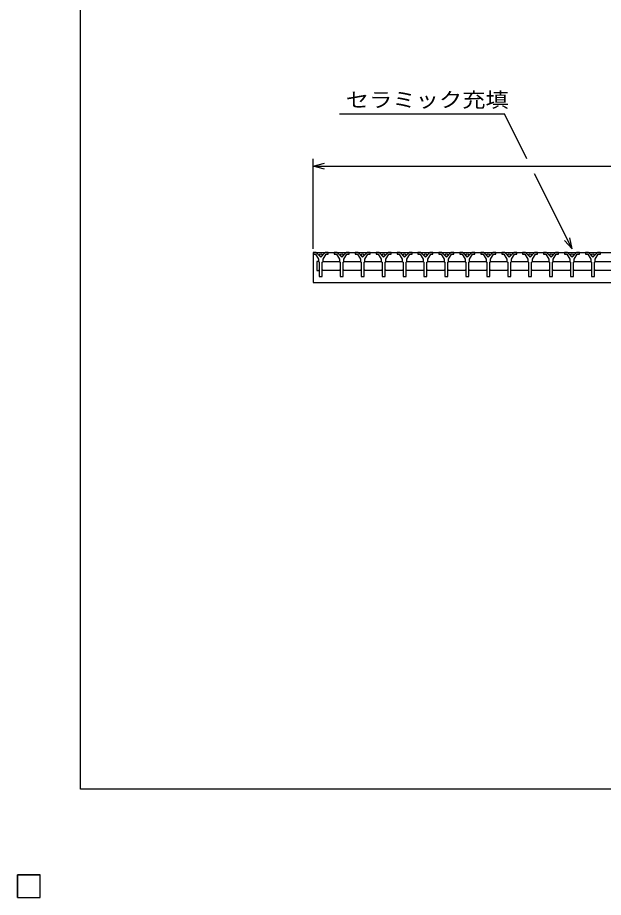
# Model space of a CAD drawing. Units: millimetres, scale not verified. Extents: x -1820 to 1724, y -1285 to 1059.
# Drawn here: x -1820 to -1039, y -1285 to -113 of the extents above; entities that cross this region are included whole.
import ezdxf
from ezdxf.enums import TextEntityAlignment as Align

# ---------------------------------------------------------------- set-up
doc = ezdxf.new("R2010")
doc.units = ezdxf.units.MM
doc.header["$LTSCALE"] = 10
for name, color, linetype, lineweight in [('0_2', 150, 'Continuous', 25), ('16', 3, 'Continuous', 25), ('22', 2, 'Continuous', 25)]:
    doc.layers.add(name, color=color, linetype=linetype, lineweight=lineweight)
doc.styles.add('ベクトル', font='')
doc.styles.get('ベクトル').set_extended_font_data('ベクトル')

msp = doc.modelspace()

# ---------------------------------------------------------------- linework, layer by layer
at = {"layer": '0_2'}
for p, q in [((-1736, -1141), (-1736, 1059)), ((1724, -1141), (-1736, -1141))]:
    msp.add_line(p, q, dxfattribs=at)
at = {"layer": '16'}
for p, q in [((-1426, -426), (-1426, -428)), ((-1422, -426), (-1426, -426)), ((-1426, -426), (-430, -426)), ((-1426, -426), (-1426, -466)), ((-1426, -428), (-1423, -428)), ((-1423, -428), (-1419, -435)), ((-1416, -432), (-1422, -426)), ((-1410, -426), (-1416, -432)), ((-1413, -435), (-1409, -428)), ((-1406, -426), (-1410, -426)), ((-1409, -428), (-1406, -428)), ((-1406, -428), (-1406, -426)), ((-1398.1, -426), (-1398.1, -428)), ((-1394.1, -426), (-1398.1, -426)), ((-1398.1, -428), (-1395.1, -428)), ((-1395.1, -428), (-1391.1, -435)), ((-1388.1, -432), (-1394.1, -426)), ((-1382.1, -426), (-1388.1, -432)), ((-1385.1, -435), (-1381.1, -428)), ((-1378.1, -426), (-1382.1, -426)), ((-1381.1, -428), (-1378.1, -428)), ((-1378.1, -428), (-1378.1, -426)), ((-1370.2, -426), (-1370.2, -428)), ((-1366.2, -426), (-1370.2, -426)), ((-1370.2, -428), (-1367.2, -428)), ((-1367.2, -428), (-1363.2, -435)), ((-1360.2, -432), (-1366.2, -426)), ((-1354.2, -426), (-1360.2, -432)), ((-1357.2, -435), (-1353.2, -428)), ((-1350.2, -426), (-1354.2, -426)), ((-1353.2, -428), (-1350.2, -428)), ((-1350.2, -428), (-1350.2, -426)), ((-1342.3, -426), (-1342.3, -428)), ((-1338.3, -426), (-1342.3, -426)), ((-1342.3, -428), (-1339.3, -428)), ((-1339.3, -428), (-1335.3, -435)), ((-1332.3, -432), (-1338.3, -426)), ((-1326.3, -426), (-1332.3, -432)), ((-1329.3, -435), (-1325.3, -428)), ((-1322.3, -426), (-1326.3, -426)), ((-1325.3, -428), (-1322.3, -428)), ((-1322.3, -428), (-1322.3, -426)), ((-1314.4, -426), (-1314.4, -428)), ((-1310.4, -426), (-1314.4, -426)), ((-1314.4, -428), (-1311.4, -428)), ((-1311.4, -428), (-1307.4, -435)), ((-1304.4, -432), (-1310.4, -426)), ((-1298.4, -426), (-1304.4, -432)), ((-1301.4, -435), (-1297.4, -428)), ((-1294.4, -426), (-1298.4, -426)), ((-1297.4, -428), (-1294.4, -428)), ((-1294.4, -428), (-1294.4, -426)), ((-1286.5, -426), (-1286.5, -428)), ((-1282.5, -426), (-1286.5, -426)), ((-1286.5, -428), (-1283.5, -428)), ((-1283.5, -428), (-1279.5, -435)), ((-1276.5, -432), (-1282.5, -426)), ((-1270.5, -426), (-1276.5, -432)), ((-1273.5, -435), (-1269.5, -428)), ((-1266.5, -426), (-1270.5, -426)), ((-1269.5, -428), (-1266.5, -428)), ((-1266.5, -428), (-1266.5, -426)), ((-1258.6, -426), (-1258.6, -428)), ((-1254.6, -426), (-1258.6, -426)), ((-1258.6, -428), (-1255.6, -428)), ((-1255.6, -428), (-1251.6, -435)), ((-1248.6, -432), (-1254.6, -426)), ((-1242.6, -426), (-1248.6, -432)), ((-1245.6, -435), (-1241.6, -428)), ((-1238.6, -426), (-1242.6, -426)), ((-1241.6, -428), (-1238.6, -428)), ((-1238.6, -428), (-1238.6, -426)), ((-1230.7, -426), (-1230.7, -428)), ((-1226.7, -426), (-1230.7, -426)), ((-1230.7, -428), (-1227.7, -428)), ((-1227.7, -428), (-1223.7, -435)), ((-1220.7, -432), (-1226.7, -426)), ((-1214.7, -426), (-1220.7, -432)), ((-1217.7, -435), (-1213.7, -428)), ((-1210.7, -426), (-1214.7, -426)), ((-1213.7, -428), (-1210.7, -428)), ((-1210.7, -428), (-1210.7, -426)), ((-1202.8, -426), (-1202.8, -428)), ((-1198.8, -426), (-1202.8, -426)), ((-1202.8, -428), (-1199.8, -428)), ((-1199.8, -428), (-1195.8, -435)), ((-1192.8, -432), (-1198.8, -426)), ((-1186.8, -426), (-1192.8, -432)), ((-1189.8, -435), (-1185.8, -428)), ((-1182.8, -426), (-1186.8, -426)), ((-1185.8, -428), (-1182.8, -428)), ((-1182.8, -428), (-1182.8, -426)), ((-1174.9, -426), (-1174.9, -428)), ((-1170.9, -426), (-1174.9, -426)), ((-1174.9, -428), (-1171.9, -428)), ((-1171.9, -428), (-1167.9, -435)), ((-1164.9, -432), (-1170.9, -426)), ((-1158.9, -426), (-1164.9, -432)), ((-1161.9, -435), (-1157.9, -428)), ((-1154.9, -426), (-1158.9, -426)), ((-1157.9, -428), (-1154.9, -428)), ((-1154.9, -428), (-1154.9, -426)), ((-1147, -426), (-1147, -428)), ((-1143, -426), (-1147, -426)), ((-1147, -428), (-1144, -428)), ((-1144, -428), (-1140, -435)), ((-1137, -432), (-1143, -426)), ((-1131, -426), (-1137, -432)), ((-1134, -435), (-1130, -428)), ((-1127, -426), (-1131, -426)), ((-1130, -428), (-1127, -428)), ((-1127, -428), (-1127, -426)), ((-1119.1, -426), (-1119.1, -428)), ((-1115.1, -426), (-1119.1, -426)), ((-1119.1, -428), (-1116.1, -428)), ((-1116.1, -428), (-1112.1, -435)), ((-1109.1, -432), (-1115.1, -426)), ((-1103.1, -426), (-1109.1, -432)), ((-1106.1, -435), (-1102.1, -428)), ((-1099.1, -426), (-1103.1, -426)), ((-1102.1, -428), (-1099.1, -428)), ((-1099.1, -428), (-1099.1, -426)), ((-1091.2, -426), (-1091.2, -428)), ((-1087.2, -426), (-1091.2, -426)), ((-1091.2, -428), (-1088.2, -428)), ((-1088.2, -428), (-1084.2, -435)), ((-1081.2, -432), (-1087.2, -426)), ((-1075.2, -426), (-1081.2, -432)), ((-1078.2, -435), (-1074.2, -428)), ((-1071.2, -426), (-1075.2, -426)), ((-1074.2, -428), (-1071.2, -428)), ((-1071.2, -428), (-1071.2, -426)), ((-1063.3, -426), (-1063.3, -428)), ((-1059.3, -426), (-1063.3, -426)), ((-1063.3, -428), (-1060.3, -428)), ((-1060.3, -428), (-1056.3, -435)), ((-1053.3, -432), (-1059.3, -426)), ((-1047.3, -426), (-1053.3, -432)), ((-1050.3, -435), (-1046.3, -428)), ((-1043.3, -426), (-1047.3, -426)), ((-1046.3, -428), (-1043.3, -428)), ((-1043.3, -428), (-1043.3, -426)), ((-1419.25, -438), (-1421.25, -438)), ((-1421.25, -438), (-1421.25, -450)), ((-1418.25, -439), (-1419.25, -438)), ((-1419, -435), (-1419, -438)), ((-1419, -438), (-1418, -439)), ((-1418, -439), (-1418, -458)), ((-1414, -439), (-1413, -438)), ((-1414, -458), (-1414, -439)), ((-1413.75, -439), (-1412.75, -438)), ((-1413, -438), (-1413, -435)), ((-1412.75, -438), (-1391.35, -438)), ((-1391.35, -438), (-1390.35, -439)), ((-1391.1, -435), (-1391.1, -438)), ((-1391.1, -438), (-1390.1, -439)), ((-1390.1, -439), (-1390.1, -458)), ((-1386.1, -439), (-1385.1, -438)), ((-1386.1, -458), (-1386.1, -439)), ((-1385.85, -439), (-1384.85, -438)), ((-1385.1, -438), (-1385.1, -435)), ((-1384.85, -438), (-1363.45, -438)), ((-1363.45, -438), (-1362.45, -439)), ((-1363.2, -435), (-1363.2, -438)), ((-1363.2, -438), (-1362.2, -439)), ((-1362.2, -439), (-1362.2, -458)), ((-1358.2, -439), (-1357.2, -438)), ((-1358.2, -458), (-1358.2, -439)), ((-1357.95, -439), (-1356.95, -438)), ((-1357.2, -438), (-1357.2, -435)), ((-1356.95, -438), (-1335.55, -438)), ((-1335.55, -438), (-1334.55, -439)), ((-1335.3, -435), (-1335.3, -438)), ((-1335.3, -438), (-1334.3, -439)), ((-1334.3, -439), (-1334.3, -458)), ((-1330.3, -439), (-1329.3, -438)), ((-1330.3, -458), (-1330.3, -439)), ((-1330.05, -439), (-1329.05, -438)), ((-1329.3, -438), (-1329.3, -435)), ((-1329.05, -438), (-1307.65, -438)), ((-1307.65, -438), (-1306.65, -439)), ((-1307.4, -435), (-1307.4, -438)), ((-1307.4, -438), (-1306.4, -439)), ((-1306.4, -439), (-1306.4, -458)), ((-1302.4, -439), (-1301.4, -438)), ((-1302.4, -458), (-1302.4, -439)), ((-1302.15, -439), (-1301.15, -438)), ((-1301.4, -438), (-1301.4, -435)), ((-1301.15, -438), (-1279.75, -438)), ((-1279.75, -438), (-1278.75, -439)), ((-1279.5, -435), (-1279.5, -438)), ((-1279.5, -438), (-1278.5, -439)), ((-1278.5, -439), (-1278.5, -458)), ((-1274.5, -439), (-1273.5, -438)), ((-1274.5, -458), (-1274.5, -439)), ((-1274.25, -439), (-1273.25, -438)), ((-1273.5, -438), (-1273.5, -435)), ((-1273.25, -438), (-1251.85, -438)), ((-1251.85, -438), (-1250.85, -439)), ((-1251.6, -435), (-1251.6, -438)), ((-1251.6, -438), (-1250.6, -439)), ((-1250.6, -439), (-1250.6, -458)), ((-1246.6, -439), (-1245.6, -438)), ((-1246.6, -458), (-1246.6, -439)), ((-1246.35, -439), (-1245.35, -438)), ((-1245.6, -438), (-1245.6, -435)), ((-1245.35, -438), (-1223.95, -438)), ((-1223.95, -438), (-1222.95, -439)), ((-1223.7, -435), (-1223.7, -438)), ((-1223.7, -438), (-1222.7, -439)), ((-1222.7, -439), (-1222.7, -458)), ((-1218.7, -439), (-1217.7, -438)), ((-1218.7, -458), (-1218.7, -439)), ((-1218.45, -439), (-1217.45, -438)), ((-1217.7, -438), (-1217.7, -435)), ((-1217.45, -438), (-1196.05, -438)), ((-1196.05, -438), (-1195.05, -439)), ((-1195.8, -435), (-1195.8, -438)), ((-1195.8, -438), (-1194.8, -439)), ((-1194.8, -439), (-1194.8, -458)), ((-1190.8, -439), (-1189.8, -438)), ((-1190.8, -458), (-1190.8, -439)), ((-1190.55, -439), (-1189.55, -438)), ((-1189.8, -438), (-1189.8, -435)), ((-1189.55, -438), (-1168.15, -438)), ((-1168.15, -438), (-1167.15, -439)), ((-1167.9, -435), (-1167.9, -438)), ((-1167.9, -438), (-1166.9, -439)), ((-1166.9, -439), (-1166.9, -458)), ((-1162.9, -439), (-1161.9, -438)), ((-1162.9, -458), (-1162.9, -439)), ((-1162.65, -439), (-1161.65, -438)), ((-1161.9, -438), (-1161.9, -435)), ((-1161.65, -438), (-1140.25, -438)), ((-1140.25, -438), (-1139.25, -439)), ((-1140, -435), (-1140, -438)), ((-1140, -438), (-1139, -439)), ((-1139, -439), (-1139, -458)), ((-1135, -439), (-1134, -438)), ((-1135, -458), (-1135, -439)), ((-1134.75, -439), (-1133.75, -438)), ((-1134, -438), (-1134, -435)), ((-1133.75, -438), (-1112.35, -438)), ((-1112.35, -438), (-1111.35, -439)), ((-1112.1, -435), (-1112.1, -438)), ((-1112.1, -438), (-1111.1, -439)), ((-1111.1, -439), (-1111.1, -458)), ((-1107.1, -439), (-1106.1, -438)), ((-1107.1, -458), (-1107.1, -439)), ((-1106.85, -439), (-1105.85, -438)), ((-1106.1, -438), (-1106.1, -435)), ((-1105.85, -438), (-1084.45, -438)), ((-1084.45, -438), (-1083.45, -439)), ((-1084.2, -435), (-1084.2, -438)), ((-1084.2, -438), (-1083.2, -439)), ((-1083.2, -439), (-1083.2, -458)), ((-1079.2, -439), (-1078.2, -438)), ((-1079.2, -458), (-1079.2, -439)), ((-1078.95, -439), (-1077.95, -438)), ((-1078.2, -438), (-1078.2, -435)), ((-1077.95, -438), (-1056.55, -438)), ((-1056.55, -438), (-1055.55, -439)), ((-1056.3, -435), (-1056.3, -438)), ((-1056.3, -438), (-1055.3, -439)), ((-1055.3, -439), (-1055.3, -458)), ((-1051.3, -439), (-1050.3, -438)), ((-1051.3, -458), (-1051.3, -439)), ((-1051.05, -439), (-1050.05, -438)), ((-1050.3, -438), (-1050.3, -435)), ((-1050.05, -438), (-1028.65, -438)), ((-1421.25, -450), (-1419.25, -450)), ((-1419.25, -450), (-1418.25, -449)), ((-1412.75, -450), (-1413.75, -449)), ((-1391.35, -450), (-1412.75, -450)), ((-1390.35, -449), (-1391.35, -450)), ((-1384.85, -450), (-1385.85, -449)), ((-1363.45, -450), (-1384.85, -450)), ((-1362.45, -449), (-1363.45, -450)), ((-1356.95, -450), (-1357.95, -449)), ((-1335.55, -450), (-1356.95, -450)), ((-1334.55, -449), (-1335.55, -450)), ((-1329.05, -450), (-1330.05, -449)), ((-1307.65, -450), (-1329.05, -450)), ((-1306.65, -449), (-1307.65, -450)), ((-1301.15, -450), (-1302.15, -449)), ((-1279.75, -450), (-1301.15, -450)), ((-1278.75, -449), (-1279.75, -450)), ((-1273.25, -450), (-1274.25, -449)), ((-1251.85, -450), (-1273.25, -450)), ((-1250.85, -449), (-1251.85, -450)), ((-1245.35, -450), (-1246.35, -449)), ((-1223.95, -450), (-1245.35, -450)), ((-1222.95, -449), (-1223.95, -450)), ((-1217.45, -450), (-1218.45, -449)), ((-1196.05, -450), (-1217.45, -450)), ((-1195.05, -449), (-1196.05, -450)), ((-1189.55, -450), (-1190.55, -449)), ((-1168.15, -450), (-1189.55, -450)), ((-1167.15, -449), (-1168.15, -450)), ((-1161.65, -450), (-1162.65, -449)), ((-1140.25, -450), (-1161.65, -450)), ((-1139.25, -449), (-1140.25, -450)), ((-1133.75, -450), (-1134.75, -449)), ((-1112.35, -450), (-1133.75, -450)), ((-1111.35, -449), (-1112.35, -450)), ((-1105.85, -450), (-1106.85, -449)), ((-1084.45, -450), (-1105.85, -450)), ((-1083.45, -449), (-1084.45, -450)), ((-1077.95, -450), (-1078.95, -449)), ((-1056.55, -450), (-1077.95, -450)), ((-1055.55, -449), (-1056.55, -450)), ((-1050.05, -450), (-1051.05, -449)), ((-1028.65, -450), (-1050.05, -450)), ((-1426, -466), (-430, -466)), ((-1418, -458), (-1414, -458)), ((-1390.1, -458), (-1386.1, -458)), ((-1362.2, -458), (-1358.2, -458)), ((-1334.3, -458), (-1330.3, -458)), ((-1306.4, -458), (-1302.4, -458)), ((-1278.5, -458), (-1274.5, -458)), ((-1250.6, -458), (-1246.6, -458)), ((-1222.7, -458), (-1218.7, -458)), ((-1194.8, -458), (-1190.8, -458)), ((-1166.9, -458), (-1162.9, -458)), ((-1139, -458), (-1135, -458)), ((-1111.1, -458), (-1107.1, -458)), ((-1083.2, -458), (-1079.2, -458)), ((-1055.3, -458), (-1051.3, -458)), ((-1820, -1255), (-1790, -1255)), ((-1820, -1285), (-1820, -1255)), ((-1820, -1255), (-1790, -1255)), ((-1820, -1285), (-1820, -1255)), ((-1820, -1255), (-1790, -1255)), ((-1820, -1285), (-1820, -1255)), ((-1820, -1255), (-1790, -1255)), ((-1820, -1285), (-1820, -1255)), ((-1820, -1255), (-1790, -1255)), ((-1820, -1285), (-1820, -1255)), ((-1790, -1285), (-1790, -1255)), ((-1790, -1285), (-1790, -1255)), ((-1790, -1285), (-1790, -1255)), ((-1790, -1285), (-1790, -1255)), ((-1790, -1285), (-1790, -1255)), ((-1820, -1285), (-1790, -1285)), ((-1820, -1285), (-1790, -1285)), ((-1820, -1285), (-1790, -1285)), ((-1820, -1285), (-1790, -1285)), ((-1820, -1285), (-1790, -1285))]:
    msp.add_line(p, q, dxfattribs=at)
for centre in [(-1416, -429.5), (-1388.1, -429.5), (-1360.2, -429.5), (-1332.3, -429.5), (-1304.4, -429.5), (-1276.5, -429.5), (-1248.6, -429.5), (-1220.7, -429.5), (-1192.8, -429.5), (-1164.9, -429.5), (-1137, -429.5), (-1109.1, -429.5), (-1081.2, -429.5), (-1053.3, -429.5)]:
    msp.add_circle(centre, 1.8, dxfattribs=at)
at = {"layer": '22', "color": 4}
for p, q in [((-1391.2, -241), (-1171.2, -241)), ((-1141.2, -301), (-1171.2, -241)), ((-1426, -421), (-1426, -301)), ((-1426, -311), (-1411, -307)), ((-1411, -315), (-1426, -311)), ((-1426, -311), (-430, -311)), ((-1081.2, -421), (-1131.2, -321)), ((-1081.2, -421), (-1091.2, -410)), ((-1081.2, -421), (-1084.2, -406.4)), ((-1790, -1255), (-1820, -1255)), ((-1820, -1255), (-1820, -1285)), ((-1790, -1255), (-1820, -1255)), ((-1820, -1255), (-1820, -1285)), ((-1790, -1255), (-1820, -1255)), ((-1820, -1255), (-1820, -1285)), ((-1790, -1285), (-1790, -1255)), ((-1790, -1285), (-1790, -1255)), ((-1790, -1285), (-1790, -1255)), ((-1820, -1285), (-1790, -1285)), ((-1820, -1285), (-1790, -1285)), ((-1820, -1285), (-1790, -1285))]:
    msp.add_line(p, q, dxfattribs=at)
at = {"layer": '22'}
for p, q in [((-1790, -1255), (-1820, -1255)), ((-1820, -1255), (-1820, -1285)), ((-1790, -1255), (-1820, -1255)), ((-1820, -1255), (-1820, -1285)), ((-1790, -1255), (-1820, -1255)), ((-1820, -1255), (-1820, -1285)), ((-1790, -1285), (-1790, -1255)), ((-1790, -1285), (-1790, -1255)), ((-1790, -1285), (-1790, -1255)), ((-1820, -1285), (-1790, -1285)), ((-1820, -1285), (-1790, -1285)), ((-1820, -1285), (-1790, -1285))]:
    msp.add_line(p, q, dxfattribs=at)

# ---------------------------------------------------------------- texts
at = {"layer": '22', "style": 'ベクトル', "width": 1.15}
msp.add_text('セラミック充填', height=19.79, dxfattribs=at).set_placement((-1382.7, -222.5), align=Align.MIDDLE_LEFT)

doc.saveas('drawing.dxf')
